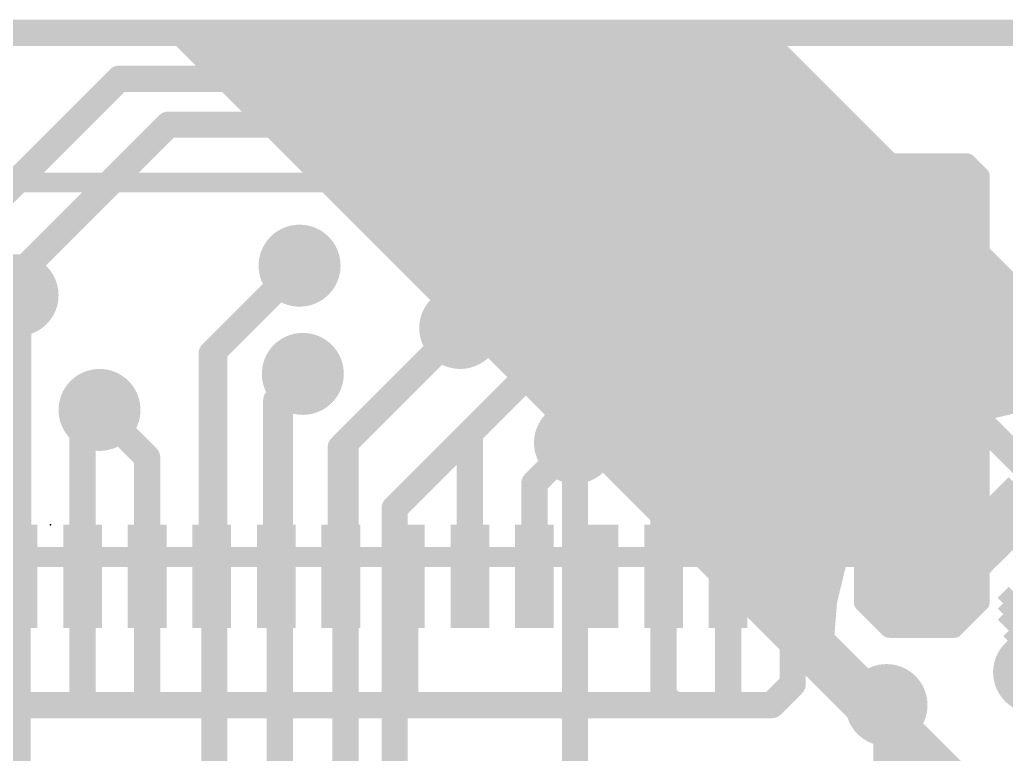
# Model space of a CAD drawing. Extents: x -31.8 to 54.9, y -15.3 to 25.5.
# Drawn here: x 12.46 to 20.1, y 19.81 to 25.5 of the extents above; entities that cross this region are included whole.
import ezdxf

# ---------------------------------------------------------------- set-up
doc = ezdxf.new("R2010")
doc.units = 0
for name, color, linetype in [('1', 12, 'CONTINUOUS'), ('16', 132, 'CONTINUOUS'), ('18', 110, 'CONTINUOUS'), ('20', 53, 'CONTINUOUS'), ('22', 40, 'CONTINUOUS'), ('23', 53, 'CONTINUOUS'), ('51', 53, 'CONTINUOUS')]:
    doc.layers.add(name, color=color, linetype=linetype)

# ---------------------------------------------------------------- blocks, each defined once
blk = doc.blocks.new('RECT')
blk.add_solid([(-0.5, -0.5), (0.5, -0.5), (-0.5, 0.5), (0.5, 0.5)])
blk = doc.blocks.new('ROUNDV')
at = {"const_width": 0.5}
blk.add_lwpolyline([(0, -0.25, 1), (0, 0.25, 1), (0, -0.25)], format="xyb", dxfattribs=at)

msp = doc.modelspace()

# ---------------------------------------------------------------- linework, layer by layer
at = {"layer": '1'}
for points, const_width in [([(0, 25.4), (25.4, 25.4)], 0.2032), ([(19, 24.29), (19.1, 24.39)], 0.1524), ([(19.094, 24.384), (19.806, 24.384)], 0.1524), ([(19.1, 24.39), (19.8, 24.39)], 0.1524), ([(19.8, 24.39), (19.9, 24.29)], 0.1524), ([(19, 20.99), (19, 24.29)], 0.1524), ([(19, 24.2316), (19.9, 24.2316)], 0.1524), ([(19.9, 24.29), (19.9, 20.99)], 0.1524), ([(19, 24.0792), (19.9, 24.0792)], 0.1524), ([(19, 23.9268), (19.9, 23.9268)], 0.1524), ([(19, 23.7744), (19.9, 23.7744)], 0.1524), ([(13.95, 22.9162), (14.6304, 23.5966)], 0.2032), ([(19, 23.622), (19.9, 23.622)], 0.1524), ([(19, 23.4696), (19.9, 23.4696)], 0.1524), ([(12.45, 23.364), (12.446, 23.368)], 0.2032), ([(12.45, 21.19), (12.45, 23.364)], 0.2032), ([(19, 23.3172), (19.9, 23.3172)], 0.1524), ([(19, 23.1648), (19.9, 23.1648)], 0.1524), ([(14.95, 22.189), (15.875, 23.114)], 0.2032), ([(16.764, 23.114), (15.95, 22.3)], 0.2032), ([(19, 23.0124), (19.9, 23.0124)], 0.1524), ([(13.95, 21.19), (13.95, 22.9162)], 0.2032), ([(19, 22.86), (19.9, 22.86)], 0.1524), ([(14.45, 22.5526), (14.6558, 22.7584)], 0.2032), ([(19, 22.7076), (19.9, 22.7076)], 0.1524), ([(14.45, 21.19), (14.45, 22.5526)], 0.2032), ([(19, 22.5552), (19.9, 22.5552)], 0.1524), ([(12.95, 22.348), (13.081, 22.479)], 0.2032), ([(13.45, 22.11), (13.081, 22.479)], 0.2032), ([(19, 22.4028), (19.9, 22.4028)], 0.1524), ([(12.95, 21.19), (12.95, 22.348)], 0.2032), ([(15.95, 21.19), (15.95, 22.3)], 0.2032), ([(16.45, 21.911), (16.764, 22.225)], 0.2032), ([(17.45, 22.022), (17.653, 22.225)], 0.2032), ([(17.907, 22.225), (17.653, 22.225)], 0.2032), ([(18.288, 22.225), (17.907, 22.225)], 0.2032), ([(17.95, 22.182), (17.907, 22.225)], 0.2032), ([(18.45, 22.063), (18.288, 22.225)], 0.2032), ([(19, 22.2504), (19.9, 22.2504)], 0.1524), ([(14.95, 21.19), (14.95, 22.189)], 0.2032), ([(17.95, 21.19), (17.95, 22.182)], 0.2032), ([(13.45, 21.19), (13.45, 22.11)], 0.2032), ([(18.45, 21.19), (18.45, 22.063)], 0.2032), ([(19, 22.098), (19.9, 22.098)], 0.1524), ([(17.45, 21.19), (17.45, 22.022)], 0.2032), ([(16.45, 21.19), (16.45, 21.911)], 0.2032), ([(19, 21.9456), (19.9, 21.9456)], 0.1524), ([(19, 21.7932), (19.9, 21.7932)], 0.1524), ([(19, 21.6408), (19.9, 21.6408)], 0.1524), ([(19, 21.4884), (19.9, 21.4884)], 0.1524), ([(19, 21.336), (19.9, 21.336)], 0.1524), ([(12.95, 21.19), (12.95, 20.197)], 0.2032), ([(13.45, 21.19), (13.45, 20.205)], 0.2032), ([(15.45, 21.19), (15.45, 20.237)], 0.2032), ([(17.45, 21.19), (17.45, 20.269)], 0.2032), ([(17.95, 21.19), (17.95, 20.236)], 0.2032), ([(18.45, 20.355), (18.45, 21.19)], 0.2032), ([(19, 21.1836), (19.9, 21.1836)], 0.1524), ([(19, 21.0312), (19.9, 21.0312)], 0.1524), ([(19.2, 20.79), (19, 20.99)], 0.1524), ([(19.9, 20.99), (19.7, 20.79)], 0.1524), ([(19.1112, 20.8788), (19.7888, 20.8788)], 0.1524), ([(19.7, 20.79), (19.2, 20.79)], 0.1524), ([(18.288, 20.193), (18.45, 20.355)], 0.2032), ([(15.45, 20.237), (15.494, 20.193)], 0.2032), ([(17.45, 20.269), (17.526, 20.193)], 0.2032), ([(17.95, 20.236), (17.907, 20.193)], 0.2032), ([(10.922, 20.193), (12.954, 20.193)], 0.2032), ([(12.95, 20.197), (12.954, 20.193)], 0.2032), ([(12.954, 20.193), (13.462, 20.193)], 0.2032), ([(13.45, 20.205), (13.462, 20.193)], 0.2032), ([(13.462, 20.193), (15.494, 20.193)], 0.2032), ([(15.494, 20.193), (17.526, 20.193)], 0.2032), ([(17.526, 20.193), (17.907, 20.193)], 0.2032), ([(17.907, 20.193), (18.288, 20.193)], 0.2032), ([(19.177, 19.546), (19.177, 20.193)], 0.2032)]:
    msp.add_lwpolyline(points, dxfattribs=dict(at, const_width=const_width))
for points, const_width in [([(19.094, 24.4221, 1), (19.094, 24.3459)], 0.0762), ([(19.1, 24.4281, 1), (19.1, 24.3519)], 0.0762), ([(19.1269, 24.3631, 1), (19.0731, 24.4169)], 0.0762), ([(19.8269, 24.4169, 1), (19.7731, 24.3631)], 0.0762), ([(19.8, 24.3519, 1), (19.8, 24.4281)], 0.0762), ([(19.806, 24.3459, 1), (19.806, 24.4221)], 0.0762), ([(19.0381, 24.29, 1), (18.9619, 24.29)], 0.0762), ([(19, 24.2697, 1), (19, 24.1935)], 0.0762), ([(18.9731, 24.3169, 1), (19.0269, 24.2631)], 0.0762), ([(19.9381, 24.29, 1), (19.8619, 24.29)], 0.0762), ([(19.8731, 24.2631, 1), (19.9269, 24.3169)], 0.0762), ([(19.9, 24.1935, 1), (19.9, 24.2697)], 0.0762), ([(19, 24.1173, 1), (19, 24.0411)], 0.0762), ([(19.9, 24.0411, 1), (19.9, 24.1173)], 0.0762), ([(19, 23.9649, 1), (19, 23.8887)], 0.0762), ([(19.9, 23.8887, 1), (19.9, 23.9649)], 0.0762), ([(19, 23.8125, 1), (19, 23.7363)], 0.0762), ([(19.9, 23.7363, 1), (19.9, 23.8125)], 0.0762), ([(14.6663, 23.5607, 1), (14.5945, 23.6325)], 0.1016), ([(19, 23.6601, 1), (19, 23.5839)], 0.0762), ([(19.9, 23.5839, 1), (19.9, 23.6601)], 0.0762), ([(19, 23.5077, 1), (19, 23.4315)], 0.0762), ([(19.9, 23.4315, 1), (19.9, 23.5077)], 0.0762), ([(12.4819, 23.4039, 1), (12.4101, 23.3321)], 0.1016), ([(12.5008, 23.364, 1), (12.3992, 23.364)], 0.1016), ([(12.4141, 23.3281, 1), (12.4859, 23.3999)], 0.1016), ([(19, 23.3553, 1), (19, 23.2791)], 0.0762), ([(19.9, 23.2791, 1), (19.9, 23.3553)], 0.0762), ([(19, 23.2029, 1), (19, 23.1267)], 0.0762), ([(19.9, 23.1267, 1), (19.9, 23.2029)], 0.0762), ([(15.9109, 23.0781, 1), (15.8391, 23.1499)], 0.1016), ([(16.7999, 23.0781, 1), (16.7281, 23.1499)], 0.1016), ([(19, 23.0505, 1), (19, 22.9743)], 0.0762), ([(19.9, 22.9743, 1), (19.9, 23.0505)], 0.0762), ([(14.0008, 22.9162, 1), (13.8992, 22.9162)], 0.1016), ([(13.9141, 22.9521, 1), (13.9859, 22.8803)], 0.1016), ([(19, 22.8981, 1), (19, 22.8219)], 0.0762), ([(19.9, 22.8219, 1), (19.9, 22.8981)], 0.0762), ([(14.6917, 22.7225, 1), (14.6199, 22.7943)], 0.1016), ([(19, 22.7457, 1), (19, 22.6695)], 0.0762), ([(19.9, 22.6695, 1), (19.9, 22.7457)], 0.0762), ([(14.5008, 22.5526, 1), (14.3992, 22.5526)], 0.1016), ([(14.4141, 22.5885, 1), (14.4859, 22.5167)], 0.1016), ([(19, 22.5933, 1), (19, 22.5171)], 0.0762), ([(19.9, 22.5171, 1), (19.9, 22.5933)], 0.0762), ([(13.1169, 22.5149, 1), (13.0451, 22.4431)], 0.1016), ([(13.1169, 22.4431, 1), (13.0451, 22.5149)], 0.1016), ([(19, 22.4409, 1), (19, 22.3647)], 0.0762), ([(19.9, 22.3647, 1), (19.9, 22.4409)], 0.0762), ([(13.0008, 22.348, 1), (12.8992, 22.348)], 0.1016), ([(12.9141, 22.3839, 1), (12.9859, 22.3121)], 0.1016), ([(16.0008, 22.3, 1), (15.8992, 22.3)], 0.1016), ([(15.9141, 22.3359, 1), (15.9859, 22.2641)], 0.1016), ([(16.7999, 22.1891, 1), (16.7281, 22.2609)], 0.1016), ([(17.653, 22.2758, 1), (17.653, 22.1742)], 0.1016), ([(17.6889, 22.1891, 1), (17.6171, 22.2609)], 0.1016), ([(17.907, 22.2758, 1), (17.907, 22.1742)], 0.1016), ([(17.9429, 22.2609, 1), (17.8711, 22.1891)], 0.1016), ([(17.907, 22.1742, 1), (17.907, 22.2758)], 0.1016), ([(18.3239, 22.2609, 1), (18.2521, 22.1891)], 0.1016), ([(18.288, 22.1742, 1), (18.288, 22.2758)], 0.1016), ([(19, 22.2885, 1), (19, 22.2123)], 0.0762), ([(19.9, 22.2123, 1), (19.9, 22.2885)], 0.0762), ([(15.0008, 22.189, 1), (14.8992, 22.189)], 0.1016), ([(14.9141, 22.2249, 1), (14.9859, 22.1531)], 0.1016), ([(18.0008, 22.182, 1), (17.8992, 22.182)], 0.1016), ([(17.9141, 22.1461, 1), (17.9859, 22.2179)], 0.1016), ([(13.5008, 22.11, 1), (13.3992, 22.11)], 0.1016), ([(13.4141, 22.0741, 1), (13.4859, 22.1459)], 0.1016), ([(18.5008, 22.063, 1), (18.3992, 22.063)], 0.1016), ([(19, 22.1361, 1), (19, 22.0599)], 0.0762), ([(19.9, 22.0599, 1), (19.9, 22.1361)], 0.0762), ([(17.5008, 22.022, 1), (17.3992, 22.022)], 0.1016), ([(17.4141, 22.0579, 1), (17.4859, 21.9861)], 0.1016), ([(18.4141, 22.0271, 1), (18.4859, 22.0989)], 0.1016), ([(16.5008, 21.911, 1), (16.3992, 21.911)], 0.1016), ([(19, 21.9837, 1), (19, 21.9075)], 0.0762), ([(19.9, 21.9075, 1), (19.9, 21.9837)], 0.0762), ([(16.4141, 21.9469, 1), (16.4859, 21.8751)], 0.1016), ([(19, 21.8313, 1), (19, 21.7551)], 0.0762), ([(19.9, 21.7551, 1), (19.9, 21.8313)], 0.0762), ([(19, 21.6789, 1), (19, 21.6027)], 0.0762), ([(19.9, 21.6027, 1), (19.9, 21.6789)], 0.0762), ([(19, 21.5265, 1), (19, 21.4503)], 0.0762), ([(19.9, 21.4503, 1), (19.9, 21.5265)], 0.0762), ([(19, 21.3741, 1), (19, 21.2979)], 0.0762), ([(19.9, 21.2979, 1), (19.9, 21.3741)], 0.0762), ([(13.0008, 21.19, 1), (12.8992, 21.19)], 0.1016), ([(13.5008, 21.19, 1), (13.3992, 21.19)], 0.1016), ([(15.5008, 21.19, 1), (15.3992, 21.19)], 0.1016), ([(17.5008, 21.19, 1), (17.3992, 21.19)], 0.1016), ([(18.0008, 21.19, 1), (17.8992, 21.19)], 0.1016), ([(18.5008, 21.19, 1), (18.3992, 21.19)], 0.1016), ([(19, 21.2217, 1), (19, 21.1455)], 0.0762), ([(19.9, 21.1455, 1), (19.9, 21.2217)], 0.0762), ([(12.3992, 21.19, 1), (12.5008, 21.19)], 0.1016), ([(12.8992, 21.19, 1), (13.0008, 21.19)], 0.1016), ([(13.3992, 21.19, 1), (13.5008, 21.19)], 0.1016), ([(13.8992, 21.19, 1), (14.0008, 21.19)], 0.1016), ([(14.3992, 21.19, 1), (14.5008, 21.19)], 0.1016), ([(14.8992, 21.19, 1), (15.0008, 21.19)], 0.1016), ([(15.8992, 21.19, 1), (16.0008, 21.19)], 0.1016), ([(16.3992, 21.19, 1), (16.5008, 21.19)], 0.1016), ([(17.3992, 21.19, 1), (17.5008, 21.19)], 0.1016), ([(17.8992, 21.19, 1), (18.0008, 21.19)], 0.1016), ([(18.3992, 21.19, 1), (18.5008, 21.19)], 0.1016), ([(19, 21.0693, 1), (19, 20.9931)], 0.0762), ([(19.9, 20.9931, 1), (19.9, 21.0693)], 0.0762), ([(18.9619, 20.99, 1), (19.0381, 20.99)], 0.0762), ([(19.0269, 21.0169, 1), (18.9731, 20.9631)], 0.0762), ([(19.8619, 20.99, 1), (19.9381, 20.99)], 0.0762), ([(19.9269, 20.9631, 1), (19.8731, 21.0169)], 0.0762), ([(19.1112, 20.9169, 1), (19.1112, 20.8407)], 0.0762), ([(19.7888, 20.8407, 1), (19.7888, 20.9169)], 0.0762), ([(19.2, 20.8281, 1), (19.2, 20.7519)], 0.0762), ([(19.7, 20.7519, 1), (19.7, 20.8281)], 0.0762), ([(19.1731, 20.7631, 1), (19.2269, 20.8169)], 0.0762), ([(19.6731, 20.8169, 1), (19.7269, 20.7631)], 0.0762), ([(18.3992, 20.355, 1), (18.5008, 20.355)], 0.1016), ([(18.4859, 20.3191, 1), (18.4141, 20.3909)], 0.1016), ([(15.4859, 20.2729, 1), (15.4141, 20.2011)], 0.1016), ([(17.4859, 20.3049, 1), (17.4141, 20.2331)], 0.1016), ([(17.9859, 20.2001, 1), (17.9141, 20.2719)], 0.1016), ([(12.9859, 20.2329, 1), (12.9141, 20.1611)], 0.1016), ([(12.954, 20.2438, 1), (12.954, 20.1422)], 0.1016), ([(12.9181, 20.1571, 1), (12.9899, 20.2289)], 0.1016), ([(12.954, 20.1422, 1), (12.954, 20.2438)], 0.1016), ([(13.4859, 20.2409, 1), (13.4141, 20.1691)], 0.1016), ([(13.3992, 20.205, 1), (13.5008, 20.205)], 0.1016), ([(13.462, 20.2438, 1), (13.462, 20.1422)], 0.1016), ([(13.4261, 20.1571, 1), (13.4979, 20.2289)], 0.1016), ([(13.462, 20.1422, 1), (13.462, 20.2438)], 0.1016), ([(15.3992, 20.237, 1), (15.5008, 20.237)], 0.1016), ([(15.494, 20.2438, 1), (15.494, 20.1422)], 0.1016), ([(15.4581, 20.1571, 1), (15.5299, 20.2289)], 0.1016), ([(15.494, 20.1422, 1), (15.494, 20.2438)], 0.1016), ([(17.3992, 20.269, 1), (17.5008, 20.269)], 0.1016), ([(17.526, 20.2438, 1), (17.526, 20.1422)], 0.1016), ([(17.4901, 20.1571, 1), (17.5619, 20.2289)], 0.1016), ([(17.526, 20.1422, 1), (17.526, 20.2438)], 0.1016), ([(17.907, 20.2438, 1), (17.907, 20.1422)], 0.1016), ([(17.8711, 20.2289, 1), (17.9429, 20.1571)], 0.1016), ([(17.8992, 20.236, 1), (18.0008, 20.236)], 0.1016), ([(17.907, 20.1422, 1), (17.907, 20.2438)], 0.1016), ([(18.2521, 20.2289, 1), (18.3239, 20.1571)], 0.1016), ([(18.288, 20.1422, 1), (18.288, 20.2438)], 0.1016), ([(19.2278, 20.193, 1), (19.1262, 20.193)], 0.1016), ([(12.8992, 20.197, 1), (13.0008, 20.197)], 0.1016)]:
    msp.add_lwpolyline(points, format="xyb", dxfattribs=dict(at, const_width=const_width))
at = {"layer": '16', "const_width": 0.2032}
for points in [[(0, 25.4), (25.4, 25.4)], [(13.2334, 25.0444), (11.811, 23.622)], [(13.2334, 25.0444), (17.7546, 25.0444)], [(17.7546, 25.0444), (22.225, 20.574)], [(13.6144, 24.6888), (12.446, 23.5204)], [(17.6022, 24.6888), (13.6144, 24.6888)], [(21.336, 20.955), (17.6022, 24.6888)], [(14.6304, 23.5966), (13.97, 22.9362)], [(12.446, 23.5204), (12.446, 23.368)], [(12.446, 23.368), (12.446, 11.1074)], [(14.986, 22.225), (15.875, 23.114)], [(16.764, 23.114), (15.367, 21.717)], [(13.97, 22.9362), (13.97, 11.176)], [(14.6558, 22.7584), (14.478, 22.5806)], [(14.478, 22.5806), (14.478, 12.6746)], [(14.986, 22.225), (14.986, 13.081)], [(16.764, 17.653), (16.764, 22.225)], [(15.367, 13.589), (15.367, 21.717)], [(19.177, 20.193), (19.939, 19.431)]]:
    msp.add_lwpolyline(points, dxfattribs=at)
at = {"layer": '16', "const_width": 0.1016}
for points in [[(13.2334, 25.0952, 1), (13.2334, 24.9936)], [(13.2693, 25.0085, 1), (13.1975, 25.0803)], [(17.7905, 25.0803, 1), (17.7187, 25.0085)], [(17.7546, 24.9936, 1), (17.7546, 25.0952)], [(13.6144, 24.7396, 1), (13.6144, 24.638)], [(13.6503, 24.6529, 1), (13.5785, 24.7247)], [(17.6381, 24.7247, 1), (17.5663, 24.6529)], [(17.6022, 24.638, 1), (17.6022, 24.7396)], [(14.6663, 23.5607, 1), (14.5945, 23.6325)], [(12.4968, 23.5204, 1), (12.3952, 23.5204)], [(12.4101, 23.5563, 1), (12.4819, 23.4845)], [(12.4968, 23.368, 1), (12.3952, 23.368)], [(12.3952, 23.368, 1), (12.4968, 23.368)], [(15.9109, 23.0781, 1), (15.8391, 23.1499)], [(16.7999, 23.0781, 1), (16.7281, 23.1499)], [(14.0208, 22.9362, 1), (13.9192, 22.9362)], [(13.9341, 22.9721, 1), (14.0059, 22.9003)], [(14.6917, 22.7225, 1), (14.6199, 22.7943)], [(14.5288, 22.5806, 1), (14.4272, 22.5806)], [(14.4421, 22.6165, 1), (14.5139, 22.5447)], [(15.0368, 22.225, 1), (14.9352, 22.225)], [(16.8148, 22.225, 1), (16.7132, 22.225)], [(14.9501, 22.2609, 1), (15.0219, 22.1891)], [(15.4178, 21.717, 1), (15.3162, 21.717)], [(15.3311, 21.7529, 1), (15.4029, 21.6811)], [(19.2129, 20.2289, 1), (19.1411, 20.1571)]]:
    msp.add_lwpolyline(points, format="xyb", dxfattribs=at)
at = {"layer": '20', "const_width": 0.2032}
msp.add_lwpolyline([(25.4, 25.4), (0, 25.4)], dxfattribs=at)
at = {"layer": '22', "const_width": 0.2032}
for points in [[(18.161, 25.4), (13.716, 25.4)], [(13.716, 25.4), (25.4, 13.716)], [(21.717, 21.844), (18.161, 25.4)], [(13.9192, 25.1968), (18.3642, 25.1968)], [(14.1224, 24.9936), (18.5674, 24.9936)], [(14.3256, 24.7904), (18.7706, 24.7904)], [(14.5288, 24.5872), (18.9738, 24.5872)], [(14.732, 24.384), (19.177, 24.384)], [(14.9352, 24.1808), (19.3802, 24.1808)], [(15.1384, 23.9776), (19.5834, 23.9776)], [(15.3416, 23.7744), (19.7866, 23.7744)], [(15.5448, 23.5712), (19.9898, 23.5712)], [(15.748, 23.368), (20.193, 23.368)], [(15.9512, 23.1648), (20.3962, 23.1648)], [(16.1544, 22.9616), (20.5994, 22.9616)], [(16.3576, 22.7584), (20.8026, 22.7584)], [(16.5608, 22.5552), (20.1621, 22.5552)], [(19.9853, 22.5128), (20.276, 22.5825)], [(19.7091, 22.3984), (19.9853, 22.5128)], [(19.4543, 22.2422), (19.7091, 22.3984)], [(16.764, 22.352), (19.6335, 22.352)], [(19.227, 22.048), (19.4543, 22.2422)], [(16.9672, 22.1488), (19.3449, 22.1488)], [(19.0328, 21.8207), (19.227, 22.048)], [(17.1704, 21.9456), (19.1395, 21.9456)], [(18.8766, 21.5659), (19.0328, 21.8207)], [(17.3736, 21.7424), (18.9848, 21.7424)], [(17.5768, 21.5392), (18.8656, 21.5392)], [(18.7622, 21.2897), (18.8766, 21.5659)], [(17.78, 21.336), (18.7814, 21.336)], [(18.6925, 20.999), (18.7622, 21.2897)], [(17.9832, 21.1328), (18.7246, 21.1328)], [(18.669, 20.701), (18.6925, 20.999)], [(18.1864, 20.9296), (18.687, 20.9296)], [(18.3896, 20.7264), (18.671, 20.7264)], [(20.955, 18.415), (18.669, 20.701)], [(18.5928, 20.5232), (18.8468, 20.5232)], [(18.796, 20.32), (19.05, 20.32)], [(18.9992, 20.1168), (19.2532, 20.1168)], [(19.2024, 19.9136), (19.4564, 19.9136)], [(19.4056, 19.7104), (19.6596, 19.7104)]]:
    msp.add_lwpolyline(points, dxfattribs=at)
at = {"layer": '22', "const_width": 0.1016}
for points in [[(13.716, 25.4508, 1), (13.716, 25.3492)], [(13.7519, 25.4359, 1), (13.6801, 25.3641)], [(18.1969, 25.4359, 1), (18.1251, 25.3641)], [(18.161, 25.3492, 1), (18.161, 25.4508)], [(13.9192, 25.2476, 1), (13.9192, 25.146)], [(18.3642, 25.146, 1), (18.3642, 25.2476)], [(14.1224, 25.0444, 1), (14.1224, 24.9428)], [(18.5674, 24.9428, 1), (18.5674, 25.0444)], [(14.3256, 24.8412, 1), (14.3256, 24.7396)], [(18.7706, 24.7396, 1), (18.7706, 24.8412)], [(14.5288, 24.638, 1), (14.5288, 24.5364)], [(18.9738, 24.5364, 1), (18.9738, 24.638)], [(14.732, 24.4348, 1), (14.732, 24.3332)], [(19.177, 24.3332, 1), (19.177, 24.4348)], [(14.9352, 24.2316, 1), (14.9352, 24.13)], [(19.3802, 24.13, 1), (19.3802, 24.2316)], [(15.1384, 24.0284, 1), (15.1384, 23.9268)], [(19.5834, 23.9268, 1), (19.5834, 24.0284)], [(15.3416, 23.8252, 1), (15.3416, 23.7236)], [(19.7866, 23.7236, 1), (19.7866, 23.8252)], [(15.5448, 23.622, 1), (15.5448, 23.5204)], [(19.9898, 23.5204, 1), (19.9898, 23.622)], [(15.748, 23.4188, 1), (15.748, 23.3172)], [(15.9512, 23.2156, 1), (15.9512, 23.114)], [(16.1544, 23.0124, 1), (16.1544, 22.9108)], [(16.3576, 22.8092, 1), (16.3576, 22.7076)], [(16.5608, 22.606, 1), (16.5608, 22.5044)], [(19.9735, 22.5622, 1), (19.9972, 22.4634)], [(20.0048, 22.4658, 1), (19.9659, 22.5597)], [(19.6897, 22.4453, 1), (19.7286, 22.3514)], [(19.7357, 22.3551, 1), (19.6826, 22.4417)], [(16.764, 22.4028, 1), (16.764, 22.3012)], [(19.6335, 22.3012, 1), (19.6335, 22.4028)], [(19.4277, 22.2855, 1), (19.4808, 22.1989)], [(19.4873, 22.2035, 1), (19.4213, 22.2808)], [(16.9672, 22.1996, 1), (16.9672, 22.098)], [(19.3449, 22.098, 1), (19.3449, 22.1996)], [(19.194, 22.0867, 1), (19.26, 22.0094)], [(19.2656, 22.015, 1), (19.1883, 22.081)], [(17.1704, 21.9964, 1), (17.1704, 21.8948)], [(19.1395, 21.8948, 1), (19.1395, 21.9964)], [(18.9942, 21.8537, 1), (19.0715, 21.7877)], [(19.0761, 21.7942, 1), (18.9895, 21.8473)], [(17.3736, 21.7932, 1), (17.3736, 21.6916)], [(18.9848, 21.6916, 1), (18.9848, 21.7932)], [(17.5768, 21.59, 1), (17.5768, 21.4884)], [(18.8333, 21.5924, 1), (18.9199, 21.5393)], [(18.9236, 21.5464, 1), (18.8297, 21.5853)], [(18.8656, 21.4884, 1), (18.8656, 21.59)], [(17.78, 21.3868, 1), (17.78, 21.2852)], [(18.7814, 21.2852, 1), (18.7814, 21.3868)], [(18.7153, 21.3091, 1), (18.8092, 21.2702)], [(18.8116, 21.2778, 1), (18.7128, 21.3015)], [(17.9832, 21.1836, 1), (17.9832, 21.082)], [(18.7246, 21.082, 1), (18.7246, 21.1836)], [(18.7431, 20.995, 1), (18.6418, 21.003)], [(18.1864, 20.9804, 1), (18.1864, 20.8788)], [(18.6431, 21.0109, 1), (18.7418, 20.9871)], [(18.687, 20.8788, 1), (18.687, 20.9804)], [(18.3896, 20.7772, 1), (18.3896, 20.6756)], [(18.7049, 20.7369, 1), (18.6331, 20.6651)], [(18.671, 20.6756, 1), (18.671, 20.7772)], [(18.6184, 20.705, 1), (18.7196, 20.697)], [(18.5928, 20.574, 1), (18.5928, 20.4724)], [(18.8468, 20.4724, 1), (18.8468, 20.574)], [(18.796, 20.3708, 1), (18.796, 20.2692)], [(19.05, 20.2692, 1), (19.05, 20.3708)], [(18.9992, 20.1676, 1), (18.9992, 20.066)], [(19.2532, 20.066, 1), (19.2532, 20.1676)], [(19.2024, 19.9644, 1), (19.2024, 19.8628)], [(19.4564, 19.8628, 1), (19.4564, 19.9644)], [(19.4056, 19.7612, 1), (19.4056, 19.6596)], [(19.6596, 19.6596, 1), (19.6596, 19.7612)]]:
    msp.add_lwpolyline(points, format="xyb", dxfattribs=at)
at = {"layer": '23'}
msp.add_point((12.7, 21.59), dxfattribs=at)
at = {"layer": '51', "const_width": 0.1524}
for points in [[(5.7, 24.24), (19.7, 24.24)], [(19.7, 24.24), (19.7, 21.34)], [(12.7, 21.34), (5.7, 21.34)], [(19.7, 21.34), (12.7, 21.34)]]:
    msp.add_lwpolyline(points, dxfattribs=at)
at = {"layer": '51', "const_width": 0.0762}
for points in [[(19.7381, 24.24, 1), (19.6619, 24.24)], [(19.7, 24.2019, 1), (19.7, 24.2781)], [(12.7, 21.3781, 1), (12.7, 21.3019)], [(12.7, 21.3019, 1), (12.7, 21.3781)], [(19.7, 21.3019, 1), (19.7, 21.3781)], [(19.6619, 21.34, 1), (19.7381, 21.34)]]:
    msp.add_lwpolyline(points, format="xyb", dxfattribs=at)

# ---------------------------------------------------------------- block references
at = {"layer": '1', "xscale": 0.3, "yscale": 0.8, "rotation": 180}
for p in [(12.45, 21.19), (12.95, 21.19), (13.45, 21.19), (13.95, 21.19), (14.45, 21.19), (14.95, 21.19), (15.45, 21.19), (15.95, 21.19), (16.45, 21.19), (16.95, 21.19), (17.45, 21.19), (17.95, 21.19), (18.45, 21.19)]:
    msp.add_blockref('RECT', p, dxfattribs=at)
at = {"layer": '18', "xscale": 0.635, "yscale": 0.635}
for p in [(14.6304, 23.5966), (14.6304, 23.5966), (12.446, 23.368), (12.446, 23.368), (15.875, 23.114), (15.875, 23.114), (16.764, 23.114), (16.764, 23.114), (14.6558, 22.7584), (14.6558, 22.7584), (13.081, 22.479), (13.081, 22.479), (16.764, 22.225), (16.764, 22.225), (20.32, 20.447), (20.32, 20.447), (19.177, 20.193), (19.177, 20.193)]:
    msp.add_blockref('ROUNDV', p, dxfattribs=at)
at = {"layer": '22', "yscale": 0.06, "rotation": 135}
for p, xscale in [((20.2508, 21.7879), 0.42), ((20.1659, 21.703), 0.42), ((20.2083, 21.7455), 0.42), ((20.0811, 21.6182), 0.42), ((20.1235, 21.6606), 0.42), ((19.9962, 21.5333), 0.42), ((20.0386, 21.5758), 0.42), ((19.9538, 21.4909), 0.42), ((19.8689, 21.4061), 0.42), ((19.9114, 21.4485), 0.42), ((19.7841, 21.3212), 0.42), ((19.8265, 21.3636), 0.42), ((19.6992, 21.2364), 0.42), ((19.7417, 21.2788), 0.42), ((19.6144, 21.1515), 0.42), ((19.6568, 21.1939), 0.42), ((19.572, 21.1091), 0.42), ((19.4871, 21.0242), 0.42), ((19.5295, 21.0667), 0.42), ((19.4023, 20.9394), 0.42), ((19.4447, 20.9818), 0.42), ((20.5266, 20.6636), 1.2), ((19.3598, 20.8969), 0.42), ((20.4841, 20.6212), 1.2), ((19.3174, 20.8545), 0.3), ((20.4629, 20.5575), 1.14), ((20.4417, 20.4939), 1.08), ((20.4417, 20.409), 0.96)]:
    msp.add_blockref('RECT', p, dxfattribs=dict(at, xscale=xscale))

doc.saveas('drawing.dxf')
